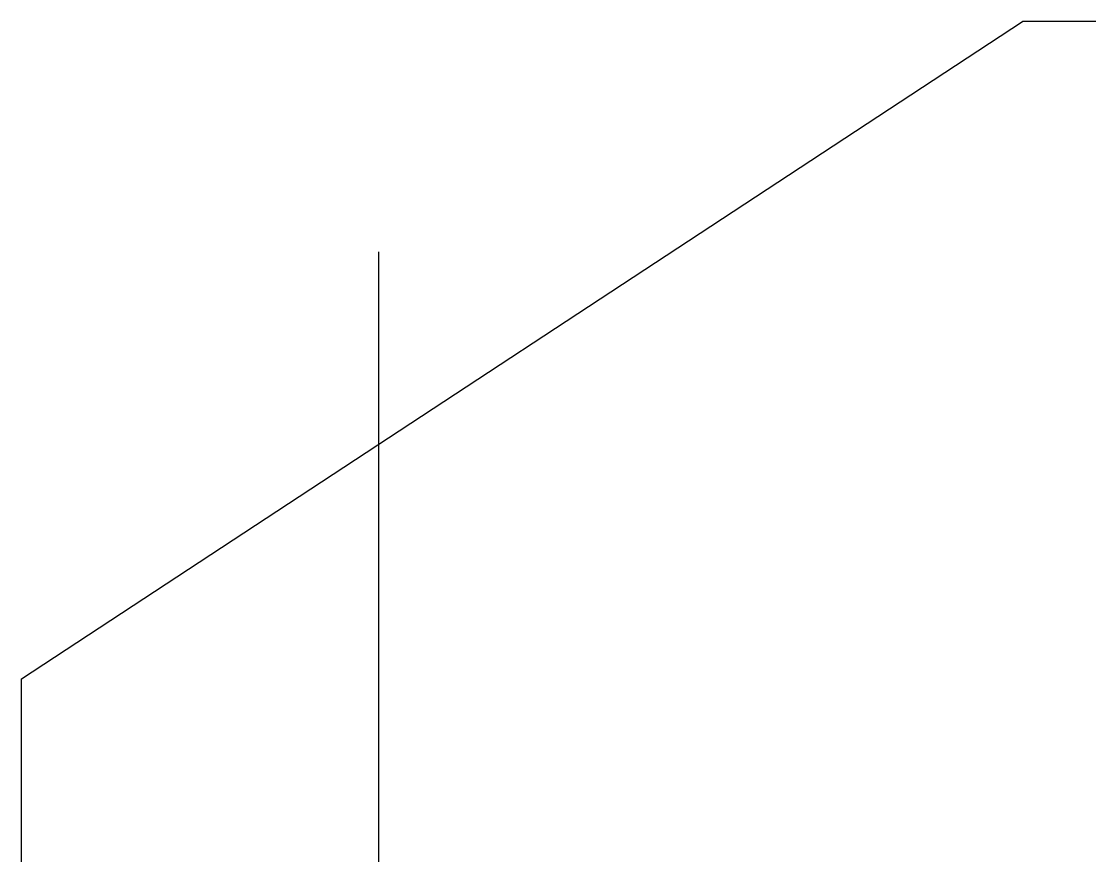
# Model space of a CAD drawing. Extents: x -163000 to 184253, y -124935 to 90032.
# Drawn here: x -122394.9 to -122320.2, y 35530.8 to 35589.1 of the extents above; entities that cross this region are included whole.
import ezdxf

# ---------------------------------------------------------------- set-up
doc = ezdxf.new("R2010")
doc.units = 0
doc.header["$LTSCALE"] = 1000
doc.header["$MEASUREMENT"] = 0
doc.layers.get('0').update_dxf_attribs({"linetype": 'CONTINUOUS'})
doc.layers.add('glass-p', color=1, linetype='CONTINUOUS')

# ---------------------------------------------------------------- blocks, each defined once
blk = doc.blocks.new('s2118a')
at = {"layer": 'glass-p'}
for p, q in [((-122394.897, 35543.153), (-122324.897, 35589.106)), ((-122314.897, 35589.106), (-122324.897, 35589.106)), ((-122369.897, 35120.132), (-122369.897, 35573.006)), ((-122369.897, 35120.132), (-122369.897, 35573.006)), ((-122394.897, 35120.132), (-122394.897, 35543.153))]:
    blk.add_line(p, q, dxfattribs=at)

msp = doc.modelspace()

# ---------------------------------------------------------------- block references
msp.add_blockref('s2118a', (0, 0))

doc.saveas('drawing.dxf')
